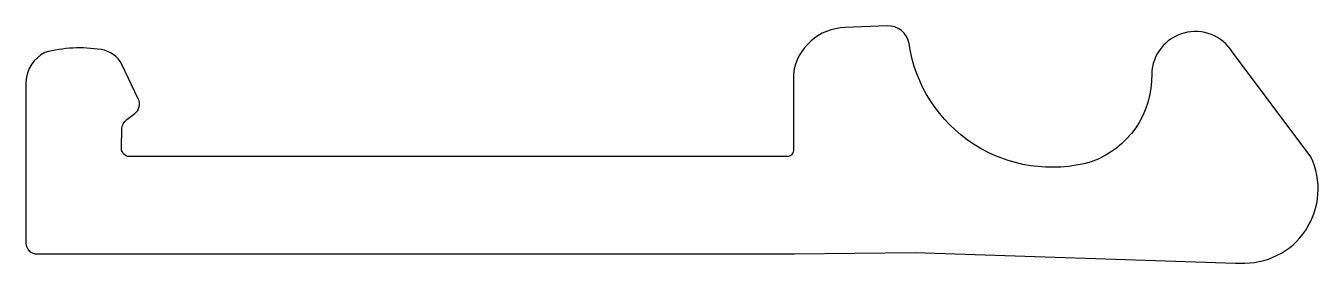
# Model space of a CAD drawing. Extents: x 858.3 to 892.9, y 544.2 to 550.6.
import ezdxf

# ---------------------------------------------------------------- set-up
doc = ezdxf.new("R2010")
doc.units = 0
doc.layers.get('0').update_dxf_attribs({"linetype": 'CONTINUOUS'})

msp = doc.modelspace()

# ---------------------------------------------------------------- linework, layer by layer
at = {"color": 7}
msp.add_lwpolyline([(860.828, 549.542, 0.251345), (860.274, 549.942, 0.105625), (858.773, 549.867, 0.265962), (858.262, 549.078), (858.261, 544.768, 0.423461), (858.562, 544.477), (878.837, 544.477), (882.069, 544.518), (890.642, 544.231), (890.761, 544.233, 0.571824), (892.652, 547.075), (890.555, 549.873, 0.746573), (888.397, 549.29, -0.32304), (886.777, 546.938, -0.451816), (881.902, 550.096, 0.381547), (881.311, 550.578), (880.193, 550.531, 0.367747), (878.805, 549.298), (878.805, 547.246, -0.428767), (878.63, 547.079), (861.026, 547.079, -0.392782), (860.82, 547.31), (860.831, 547.844, -0.190895), (860.96, 548.07), (861.182, 548.236, 0.35192), (861.271, 548.628), (860.828, 549.542)], format="xyb", dxfattribs=at)

doc.saveas('drawing.dxf')
